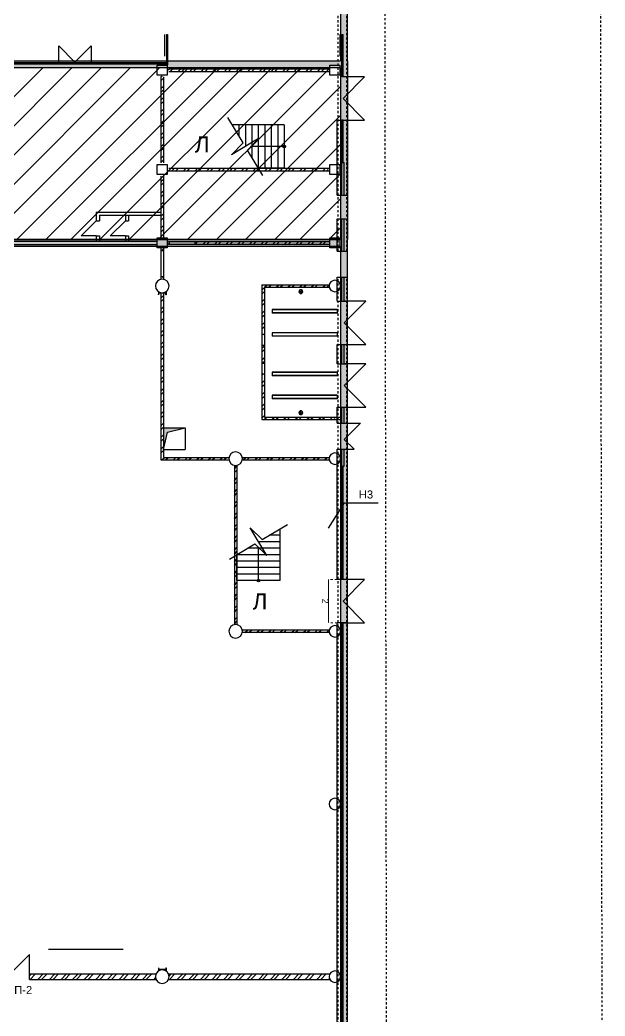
# Model space of a CAD drawing. Header units: metres. Extents: x 183920 to 188551, y 20757 to 23715.
# Drawn here: x 184492.77 to 184519.88, y 20873.54 to 20919.69 of the extents above; entities that cross this region are included whole.
import ezdxf

# ---------------------------------------------------------------- set-up
doc = ezdxf.new("R2010")
doc.units = ezdxf.units.M
for name, pattern in [('Commercial', [0]), ('Path offset', [0.022225, 0.00635, -0.003175, 0.00635, -0.003175, 0, -0.003175]), ('Property boundary', [0.00111125, 0.0003175, -0.00015875, 0.0003175, -0.00015875, 0, -0.00015875]), ('RayonDimensionSideLines', [0.02, 0, -0.02]), ('Style_10', [0]), ('Style_18', [0]), ('Style_19', [0]), ('Style_2', [0]), ('Style_22', [0]), ('Style_29', [4.7625e-07, 3.175e-07, -1.5875e-07]), ('Wall Style 01', [0])]:
    doc.linetypes.add(name, pattern=pattern)
for name, color, linetype, true_color in [('0_1', 7, 'Continuous', 0x000000), ('brick', 12, 'Continuous', 0xbd0000), ('COLON', 5, 'Continuous', 0x0000ff), ('DOORS', 8, 'Continuous', 0x414141), ('DRAW', 7, 'Continuous', 0xffffff), ('GKL', 5, 'Continuous', 0x0000ff), ('Glass', 4, 'Continuous', 0x00ffff), ('MONOLIT', 7, 'Continuous', 0x691639), ('S', 2, 'Continuous', 0xffff00), ('SENDVICH', 2, 'Continuous', 0xffff00), ('TEXT', 2, 'Continuous', 0xffff00), ('WALL', 7, 'Continuous', 0x000000), ('Walls', 7, 'Continuous', 0x68db4c), ('Zoning', 7, 'Continuous', 0x47d2e2)]:
    doc.layers.add(name, color=color, linetype=linetype, true_color=true_color)
doc.styles.add('Style_39', font='', dxfattribs={"height": 0.288})
doc.styles.add('Style_8', font='', dxfattribs={"height": 0.7417068750000001})
doc.styles.add('Style_9', font='', dxfattribs={"height": 0.3708534375})
doc.styles.get('Style_39').set_extended_font_data('arial')
doc.styles.get('Style_8').set_extended_font_data('arial')
doc.styles.get('Style_9').set_extended_font_data('arial')
doc.dimstyles.new('Style_19', dxfattribs={"dimtxt": 0.288, "dimasz": 0.002, "dimexe": 0.002, "dimexo": 0, "dimgap": 0.001, "dimtad": 0, "dimtih": 1, "dimtoh": 1, "dimdec": 0, "dimrnd": 1, "dimzin": 0, "dimdsep": 46, "dimtxsty": 'Style_39', "dimcen": 0.09, "dimadec": 0, "dimazin": 0, "dimtfac": 1, "dimtdec": 4, "dimtix": 1, "dimtofl": 0, "dimtmove": 2, "dimatfit": 3, "dimfxl": 1, "dimtolj": 1, "dimtzin": 0, "dimlwd": 5, "dimlwe": 5, "dimarcsym": 0})
pattern_1 = [(45, (-3.600000000000116, 82), (-0.2694076836320746, 0.2694076836320746), []), (45, (-3.420394800000009, 82), (-0.2694076836320746, 0.2694076836320746), [])]
pattern_2 = [(45, (-3.6, 82), (-0.2694076836320746, 0.2694076836320746), []), (45, (-3.420394800000009, 82), (-0.2694076836320746, 0.2694076836320746), [])]

# ---------------------------------------------------------------- blocks, each defined once
blk = doc.blocks.new('AC7B900E4F')
at = {"layer": 'COLON', "linetype": 'Style_19'}
for points in [[(0.2521237512146909, -0.1651563050501864), (0.2483291512146825, -0.1651563050501864)], [(0.2483291512146825, -0.1651563050501864), (0.2483291512146825, -0.3101563050501863)], [(0.2483291512146825, -0.3101563050501863), (0.2521237512146763, -0.3101563050501863)], [(0.2581009194032376, -0.1706333705937141), (0.262518494539152, -0.2211264854486217)], [(0.2581009194032376, -0.3046792395066587), (0.262518494539152, -0.254186124651751)], [(0.5801930821169226, -0.2339063050501863), (0.2764652203124424, -0.2339063050501863)], [(0.5801930821169226, -0.2414063050501863), (0.2764652203124424, -0.2414063050501863)], [(0.5985573830261274, -0.1706333705937141), (0.5941398078902129, -0.2211264854486217)], [(0.5985573830261274, -0.3046792395066587), (0.5941398078902129, -0.254186124651751)], [(0.6045345512146741, -0.1651563050501864), (0.6083291512146825, -0.1651563050501864)], [(0.6083291512146825, -0.3101563050501863), (0.6045345512146887, -0.3101563050501863)], [(0.6083291512146825, -0.1651563050501864), (0.6083291512146825, -0.3101563050501863)]]:
    blk.add_lwpolyline(points, dxfattribs=at)
for points in [[(0.2581009194032376, -0.1706333705937141, 0.3888787318536271), (0.2521237512146909, -0.1651563050501864)], [(0.2521237512146909, -0.3101563050501863, 0.3888787318536272), (0.2581009194032376, -0.3046792395066587)], [(0.262518494539152, -0.2211264854486217, 0.3888787318536272), (0.2764652203124424, -0.2339063050501863)], [(0.2764652203124424, -0.2414063050501863, 0.3888787318536272), (0.262518494539152, -0.254186124651751)], [(0.5941398078902129, -0.2211264854486217, -0.3888787318536272), (0.5801930821169226, -0.2339063050501863)], [(0.5801930821169226, -0.2414063050501863, -0.3888787318536272), (0.5941398078902129, -0.254186124651751)], [(0.5985573830261274, -0.1706333705937141, -0.3888787318536271), (0.6045345512146741, -0.1651563050501864)], [(0.6045345512146741, -0.3101563050501863, -0.3888787318536272), (0.5985573830261274, -0.3046792395066587)]]:
    blk.add_lwpolyline(points, format="xyb", dxfattribs=at)
blk = doc.blocks.new('*D113')
at = {"layer": 'Defpoints', "color": 0}
for p in [(184507.4654337187, 20893.76188569776), (184507.0696420339, 20891.76188569776), (184507.4725460349, 20891.76188569776)]:
    blk.add_point(p, dxfattribs=at)
at = {"layer": 'SENDVICH', "color": 0, "linetype": 'RayonDimensionSideLines', "lineweight": 5}
for p, q in [((184507.4654337187, 20893.76188569776), (184507.0676420339, 20893.76188569776)), ((184507.4725460349, 20891.76188569776), (184507.0676420339, 20891.76188569776))]:
    blk.add_line(p, q, dxfattribs=at)
at = {"layer": 'SENDVICH', "color": 0, "lineweight": 5}
blk.add_line((184507.0696420339, 20893.75988569776), (184507.0696420339, 20891.76388569776), dxfattribs=at)
at = {"layer": 'SENDVICH', "color": 0}
for points in [[(184507.0699753672, 20893.75988569776), (184507.0693087005, 20893.75988569776), (184507.0696420339, 20893.76188569776)], [(184507.0693087005, 20891.76388569776), (184507.0699753672, 20891.76388569776), (184507.0696420339, 20891.76188569776)]]:
    blk.add_solid(points, dxfattribs=at)
at = {"layer": 'SENDVICH', "color": 0, "insert": (184506.9246420339, 20892.76188569776), "char_height": 0.288, "attachment_point": 5, "rotation": 270, "style": 'Style_39'}
blk.add_mtext('\\A1;2 ', dxfattribs=at)
blk = doc.blocks.new('AC584E3954')
at = {"layer": 'Glass', "linetype": 'Style_19'}
for points in [[(-0.8850831972660963, -1.234254007406082), (-0.8850831972660963, -1.174254007406082)], [(0.6149168027339037, -1.234254007406082), (0.6149168027339037, -1.984254007406082), (-0.1350831972660962, -1.234254007406082), (-0.8850831972660963, -1.984254007406082), (-0.8850831972660963, -1.234254007406082)], [(0.6149168027339037, -1.234254007406082), (0.6149168027339037, -1.174254007406082)]]:
    blk.add_lwpolyline(points, dxfattribs=at)

msp = doc.modelspace()

# ---------------------------------------------------------------- hatches: boundary and pattern name
at = {"layer": 'brick', "transparency": 33554483}
msp.add_hatch(color=256, dxfattribs=at).paths.add_polyline_path([(184500.4274337187, 20900.79154259391), (184499.4274337187, 20900.79154259391), (184499.4274337187, 20899.79154259391), (184499.6058287312, 20900.5894175147), (184500.4274337187, 20900.79154259391)], flags=0)
at = {"layer": 'DRAW'}
h = msp.add_hatch(dxfattribs=at)
h.set_pattern_fill('PATTERN_0', color=256, scale=0.04, style=0, pattern_type=2)
h.set_pattern_definition(pattern_1)
edge = h.paths.add_edge_path(flags=0)
edge.add_line((184507.1093155287, 20917.42154259391), (184499.6255519087, 20917.42154259391))
edge.add_arc((184499.3674337187, 20917.361542594), 0.2649999999935949, -1.9095182324235793e-08, 13.086104738995289, ccw=False)
edge.add_arc((184499.3674337187, 20917.36154259382), 0.2649999999824341, -13.086104739272116, 1.858552423072979e-08, ccw=False)
edge.add_line((184499.6255519087, 20917.30154259391), (184507.1093155287, 20917.30154259391))
edge.add_arc((184507.3674337186, 20917.36154259382), 0.2649999999812632, 179.9999999813855, 193.0861047393011, ccw=False)
edge.add_arc((184507.3674337186, 20917.361542594), 0.2649999999942147, 166.9138952610201, 180.0000000190799, ccw=False)
edge.add_line((184507.1093155287, 20917.42154259391), (184507.1093155287, 20917.42154259391))
edge = h.paths.add_edge_path(flags=0)
edge.add_spline(control_points=[(184499.4274337187, 20913.07077551583), (184499.3877082442, 20913.07848339005), (184499.3471591931, 20913.07848339005), (184499.3074337186, 20913.07077551583)], knot_values=[0, 0, 0, 0, 1, 1, 1, 1], degree=3, periodic=0)
edge.add_line((184499.3074337186, 20913.07077551583), (184499.3074337186, 20917.10342440393))
edge.add_spline(control_points=[(184499.3074337186, 20917.10342440393), (184499.3470423332, 20917.094217316), (184499.3878251041, 20917.094217316), (184499.4274337187, 20917.10342440393)], knot_values=[0, 0, 0, 0, 1, 1, 1, 1], degree=3, periodic=0)
edge.add_line((184499.4274337187, 20917.10342440393), (184499.4274337187, 20913.07077551583))
edge = h.paths.add_edge_path(flags=0)
edge.add_spline(control_points=[(184499.6766666406, 20912.70154259391), (184499.6843745148, 20912.74126806837), (184499.6843745148, 20912.78181711945), (184499.6766666406, 20912.82154259391)], knot_values=[0, 0, 0, 0, 1, 1, 1, 1], degree=3, periodic=0)
edge.add_line((184499.6766666406, 20912.82154259391), (184503.9314337187, 20912.82154259391))
edge.add_line((184503.9314337187, 20912.82154259391), (184504.0034337186, 20912.70154259391))
edge.add_line((184504.0034337186, 20912.70154259391), (184499.6766666406, 20912.70154259391))
edge = h.paths.add_edge_path(flags=0)
edge.add_spline(control_points=[(184507.0582007967, 20912.82154259391), (184507.0504929225, 20912.78181711945), (184507.0504929225, 20912.74126806837), (184507.0582007967, 20912.70154259391)], knot_values=[0, 0, 0, 0, 1, 1, 1, 1], degree=3, periodic=0)
edge.add_line((184507.0582007967, 20912.70154259391), (184504.0034337186, 20912.70154259391))
edge.add_line((184504.0034337186, 20912.70154259391), (184503.9314337187, 20912.82154259391))
edge.add_line((184503.9314337187, 20912.82154259391), (184507.0582007967, 20912.82154259391))
h = msp.add_hatch(dxfattribs=at)
h.set_pattern_fill('PATTERN_6', color=256, scale=0.04, style=0, pattern_type=2)
h.set_pattern_definition(pattern_2)
edge = h.paths.add_edge_path(flags=0)
edge.add_arc((184499.3674337187, 20912.76154259403), 0.2650000001164697, 269.99999999536493, 283.0861047533183, ccw=False)
edge.add_line((184499.3674337186, 20912.49654259391), (184499.3674337186, 20909.62654259391))
edge.add_arc((184499.3674337186, 20909.36154259379), 0.2650000001182888, 76.91389524325291, 90.00000000120622, ccw=False)
edge.add_line((184499.4274337187, 20909.61966078389), (184499.4274337187, 20912.50342440393))
edge.add_line((184499.4274337187, 20912.50342440393), (184499.4274337187, 20912.50342440393))
edge = h.paths.add_edge_path(flags=0)
edge.add_arc((184499.3674337186, 20912.7615425939), 0.2649999999881139, 256.9138952434987, 270.00000000152556, ccw=False)
edge.add_line((184499.3074337186, 20912.50342440393), (184499.3074337186, 20909.61966078389))
edge.add_arc((184499.3674337186, 20909.36154259392), 0.2649999999900598, 90.00000000190653, 103.08610475992703, ccw=False)
edge.add_line((184499.3674337186, 20909.62654259391), (184499.3674337186, 20912.49654259391))
edge.add_line((184499.3674337186, 20912.49654259391), (184499.3674337186, 20912.49654259391))
edge = h.paths.add_edge_path(flags=0)
edge.add_line((184507.1024337187, 20909.36154259391), (184502.7674337187, 20909.36154259391))
edge.add_line((184502.7674337187, 20909.36154259391), (184502.7674337187, 20909.30154259391))
edge.add_line((184502.7674337187, 20909.30154259391), (184507.1093155287, 20909.30154259391))
edge.add_arc((184507.3674337186, 20909.36154259382), 0.2649999999791064, 179.9999999813321, 193.0861047393546, ccw=False)
edge.add_line((184507.1024337187, 20909.36154259391), (184507.1024337187, 20909.36154259391))
edge = h.paths.add_edge_path(flags=0)
edge.add_spline(control_points=[(184507.0582007967, 20909.42154259391), (184507.0543626303, 20909.40176113678), (184507.0524337187, 20909.38169296781), (184507.0524337187, 20909.36154259391)], knot_values=[0, 0, 0, 0, 1, 1, 1, 1], degree=3, periodic=0)
edge.add_line((184507.0524337187, 20909.36154259391), (184502.7674337187, 20909.36154259391))
edge.add_line((184502.7674337187, 20909.36154259391), (184502.7674337187, 20909.42154259391))
edge.add_line((184502.7674337187, 20909.42154259391), (184507.0582007967, 20909.42154259391))
edge = h.paths.add_edge_path(flags=0)
edge.add_line((184499.6824337186, 20909.36154259391), (184499.6824337186, 20909.42154259391))
edge.add_line((184499.6824337186, 20909.42154259391), (184499.6255519087, 20909.42154259391))
edge.add_spline(control_points=[(184499.6255519087, 20909.42154259391), (184499.6301286667, 20909.40185351866), (184499.6324337187, 20909.38175660883), (184499.6324337187, 20909.36154259391)], knot_values=[0, 0, 0, 0, 1, 1, 1, 1], degree=3, periodic=0)
edge.add_line((184499.6324337187, 20909.36154259391), (184499.6824337186, 20909.36154259391))
h.paths.add_polyline_path([(184500.8824337187, 20909.42154259391), (184500.8824337187, 20909.36154259391), (184502.7674337187, 20909.36154259391), (184502.7674337187, 20909.42154259391), (184500.8824337187, 20909.42154259391)], flags=0)
h.paths.add_polyline_path([(184500.8824337187, 20909.36154259391), (184500.8824337187, 20909.30154259391), (184502.7674337187, 20909.30154259391), (184502.7674337187, 20909.36154259391), (184500.8824337187, 20909.36154259391)], flags=0)
edge = h.paths.add_edge_path(flags=0)
edge.add_line((184499.6824337186, 20909.30154259391), (184499.6824337186, 20909.36154259391))
edge.add_line((184499.6824337186, 20909.36154259391), (184499.6324337187, 20909.36154259391))
edge.add_spline(control_points=[(184499.6324337187, 20909.36154259391), (184499.6324337187, 20909.34132857899), (184499.6301286667, 20909.32123166917), (184499.6255519087, 20909.30154259391)], knot_values=[0, 0, 0, 0, 1, 1, 1, 1], degree=3, periodic=0)
edge.add_line((184499.6255519087, 20909.30154259391), (184499.6824337186, 20909.30154259391))
h = msp.add_hatch(dxfattribs=at)
h.set_pattern_fill('PATTERN_6', color=256, scale=0.04, style=0, pattern_type=2)
h.set_pattern_definition(pattern_2)
h.paths.add_polyline_path([(184499.4274337187, 20909.12654259391), (184499.3674337186, 20909.12654259391), (184499.3674337186, 20909.00612171729), (184499.4274337187, 20909.00612171729), (184499.4274337187, 20909.12654259391)], flags=0)
h.paths.add_polyline_path([(184499.3674337186, 20909.12654259391), (184499.3074337186, 20909.12654259391), (184499.3074337186, 20909.00612171729), (184499.3674337186, 20909.00612171729), (184499.3674337186, 20909.12654259391)], flags=0)
edge = h.paths.add_edge_path(flags=0)
edge.add_line((184499.4274337187, 20907.80612171729), (184499.3674337186, 20907.80612171729))
edge.add_line((184499.3674337186, 20907.80612171729), (184499.3674337186, 20907.67654259391))
edge.add_arc((184499.3674337186, 20907.36154259377), 0.3150000001410166, 79.01942457293887, 90.00000000052552, ccw=False)
edge.add_line((184499.4274337187, 20907.67077551583), (184499.4274337187, 20907.80612171729))
edge.add_line((184499.4274337187, 20907.80612171729), (184499.4274337187, 20907.80612171729))
h = msp.add_hatch(dxfattribs=at)
h.set_pattern_fill('PATTERN_6', color=256, scale=0.04, style=0, pattern_type=2)
h.set_pattern_definition(pattern_2)
edge = h.paths.add_edge_path(flags=0)
edge.add_line((184499.4274337187, 20907.02298741494), (184499.3674337186, 20907.02298741494))
edge.add_line((184499.3674337186, 20907.02298741494), (184499.3674337186, 20899.36154259391))
edge.add_line((184499.3674337186, 20899.36154259391), (184502.4524337187, 20899.36154259391))
edge.add_arc((184502.7674337187, 20899.36154259405), 0.3149999999933873, 169.0194245981499, 180.0000000257577, ccw=False)
edge.add_line((184502.4582007967, 20899.42154259391), (184499.4274337187, 20899.42154259391))
edge.add_line((184499.4274337187, 20899.42154259391), (184499.4274337187, 20907.02298741494))
edge.add_line((184499.4274337187, 20907.02298741494), (184499.4274337187, 20907.02298741494))
h.paths.add_polyline_path([(184499.3674337186, 20907.02298741494), (184499.3074337186, 20907.02298741494), (184499.3074337186, 20899.36154259391), (184499.3674337186, 20899.36154259391), (184499.3674337186, 20907.02298741494)], flags=0)
edge = h.paths.add_edge_path(flags=0)
edge.add_line((184502.4524337187, 20899.36154259391), (184499.3674337186, 20899.36154259391))
edge.add_line((184499.3674337186, 20899.36154259391), (184499.3674337186, 20899.30154259391))
edge.add_line((184499.3674337186, 20899.30154259391), (184502.4582007967, 20899.30154259391))
edge.add_arc((184502.7674337186, 20899.36154259377), 0.3149999999743986, 179.9999999745719, 190.980575402182, ccw=False)
edge.add_line((184502.4524337187, 20899.36154259391), (184502.4524337187, 20899.36154259391))
edge = h.paths.add_edge_path(flags=0)
edge.add_line((184507.1093155287, 20907.42154259391), (184503.9774337187, 20907.42154259391))
edge.add_line((184503.9774337187, 20907.42154259391), (184503.9774337187, 20907.36154259391))
edge.add_line((184503.9774337187, 20907.36154259391), (184507.1024337187, 20907.36154259391))
edge.add_arc((184507.3674337186, 20907.361542594), 0.2649999999956394, 166.9138952610553, 180.0000000190444, ccw=False)
edge.add_line((184507.1093155287, 20907.42154259391), (184507.1093155287, 20907.42154259391))
edge = h.paths.add_edge_path(flags=0)
edge.add_line((184507.1024337187, 20907.36154259391), (184503.9774337187, 20907.36154259391))
edge.add_line((184503.9774337187, 20907.36154259391), (184503.9774337187, 20905.11154259391))
edge.add_line((184503.9774337187, 20905.11154259391), (184504.0974337186, 20905.11154259391))
edge.add_line((184504.0974337186, 20905.11154259391), (184504.0974337186, 20907.30154259391))
edge.add_line((184504.0974337186, 20907.30154259391), (184507.1093155287, 20907.30154259391))
edge.add_arc((184507.3674337186, 20907.36154259382), 0.2649999999798966, 179.9999999813517, 193.0861047393351, ccw=False)
edge.add_line((184507.1024337187, 20907.36154259391), (184507.1024337187, 20907.36154259391))
h.paths.add_polyline_path([(184504.0974337186, 20904.61154259391), (184503.9774337187, 20904.61154259391), (184503.9774337187, 20903.79154259391), (184504.0974337186, 20903.79154259391), (184504.0974337186, 20904.61154259391)], flags=0)
h.paths.add_polyline_path([(184504.0974337186, 20903.29154259391), (184503.9774337187, 20903.29154259391), (184503.9774337187, 20901.17154259391), (184507.3674337186, 20901.17154259391), (184507.3674337186, 20901.29154259391), (184504.0974337186, 20901.29154259391), (184504.0974337186, 20903.29154259391)], flags=0)
h = msp.add_hatch(dxfattribs=at)
h.set_pattern_fill('PATTERN_0', color=256, scale=0.04, style=0, pattern_type=2)
h.set_pattern_definition(pattern_1)
edge = h.paths.add_edge_path(flags=0)
edge.add_line((184507.1093155287, 20899.42154259391), (184503.0766666406, 20899.42154259391))
edge.add_arc((184502.7674337187, 20899.3615425939), 0.3150000000045795, 1.7212187231052667e-09, 10.980575429446503, ccw=False)
edge.add_arc((184502.7674337187, 20899.36154259392), 0.3149999999921299, 349.01942457033584, 359.9999999978347, ccw=False)
edge.add_line((184503.0766666406, 20899.30154259391), (184507.1093155287, 20899.30154259391))
edge.add_arc((184507.3674337186, 20899.36154259382), 0.2649999999816439, 179.999999981395, 193.0861047392917, ccw=False)
edge.add_arc((184507.3674337186, 20899.361542594), 0.2649999999939214, 166.9138952610128, 180.0000000190871, ccw=False)
edge.add_line((184507.1093155287, 20899.42154259391), (184507.1093155287, 20899.42154259391))
edge = h.paths.add_edge_path(flags=0)
edge.add_arc((184502.7674337187, 20899.3615425939), 0.3149999999877763, 259.01942457238783, 280.98057542761217, ccw=False)
edge.add_line((184502.7074337187, 20899.05230967199), (184502.7074337187, 20894.72554259391))
edge.add_line((184502.7074337187, 20894.72554259391), (184502.8274337187, 20894.79754259391))
edge.add_line((184502.8274337187, 20894.79754259391), (184502.8274337187, 20899.05230967199))
edge.add_line((184502.8274337187, 20899.05230967199), (184502.8274337187, 20899.05230967199))
edge = h.paths.add_edge_path(flags=0)
edge.add_line((184502.8274337187, 20894.79754259391), (184502.7074337187, 20894.72554259391))
edge.add_line((184502.7074337187, 20894.72554259391), (184502.7074337187, 20891.67077551583))
edge.add_arc((184502.7674337187, 20891.36154259392), 0.3149999999877764, 79.01942457238789, 100.98057542761222, ccw=False)
edge.add_line((184502.8274337187, 20891.67077551583), (184502.8274337187, 20894.79754259391))
edge.add_line((184502.8274337187, 20894.79754259391), (184502.8274337187, 20894.79754259391))
edge = h.paths.add_edge_path(flags=0)
edge.add_arc((184507.3674337186, 20891.361542594), 0.2649999999936095, 166.913895261005, 180.0000000190948, ccw=False)
edge.add_line((184507.1093155287, 20891.42154259391), (184503.0766666406, 20891.42154259391))
edge.add_arc((184502.7674337187, 20891.3615425939), 0.3150000000058051, 1.7425918485969305e-09, 10.980575429425016, ccw=False)
edge.add_arc((184502.7674337187, 20891.36154259392), 0.3149999999908896, 349.01942457031413, 359.99999999785643, ccw=False)
edge.add_line((184503.0766666406, 20891.30154259391), (184507.1093155287, 20891.30154259391))
edge.add_arc((184507.3674337186, 20891.36154259382), 0.2649999999818975, 179.9999999814013, 193.0861047392854, ccw=False)
edge.add_line((184507.1024337187, 20891.36154259391), (184507.1024337187, 20891.36154259391))
h = msp.add_hatch(dxfattribs=at)
h.set_pattern_fill('PATTERN_0', color=256, scale=0.04, style=0, pattern_type=2)
h.set_pattern_definition(pattern_1)
edge = h.paths.add_edge_path(flags=0)
edge.add_arc((184499.3674337186, 20875.36154259388), 0.3149999999900455, 336.620131888335, 360.0000000037748)
edge.add_arc((184499.3674337186, 20875.36154259393), 0.3149999999937535, 359.999999995703, 383.3798681115254)
edge.add_line((184499.6565703645, 20875.48654259391), (184507.1337672897, 20875.48654259391))
edge.add_arc((184507.3674337186, 20875.36154259395), 0.2649999999926821, 151.8554187011641, 180.0000000092728)
edge.add_arc((184507.3674337186, 20875.36154259386), 0.2649999999858998, 179.9999999903596, 208.1445812992035)
edge.add_line((184507.1337672897, 20875.23654259391), (184499.6565703645, 20875.23654259391))
edge.add_line((184499.6565703645, 20875.23654259391), (184499.6565703645, 20875.23654259391))
edge.add_line((184499.6565703645, 20875.23654259391), (184499.6565703645, 20875.23654259391))
edge = h.paths.add_edge_path(flags=0)
edge.add_line((184493.2224337186, 20875.23654259391), (184493.2224337186, 20875.48654259391))
edge.add_line((184493.2224337186, 20875.48654259391), (184499.0782970727, 20875.48654259391))
edge.add_arc((184499.3674337187, 20875.361542594), 0.3149999999879927, 156.620131901598, 180.0000000174204)
edge.add_arc((184499.3674337187, 20875.36154259388), 0.3149999999988371, 179.9999999958944, 203.379868111334)
edge.add_line((184499.0782970728, 20875.23654259391), (184493.2224337186, 20875.23654259391))
edge.add_line((184493.2224337186, 20875.23654259391), (184493.2224337186, 20875.23654259391))
edge.add_line((184493.2224337186, 20875.23654259391), (184493.2224337186, 20875.23654259391))
at = {"layer": 'Walls', "transparency": 33554483}
for points in [[(184507.6169433317, 20996.79627147253), (184507.6298937458, 20917.7888096434), (184507.6299429199, 20917.4888096434), (184507.6312505041, 20909.51154264082), (184507.6312996783, 20909.21154264082), (184507.6473846728, 20811.08073512558), (184507.9431705321, 20811.08071590856), (184507.943151095, 20810.78154189193), (184507.9474337187, 20810.78154259391), (184507.9312996823, 20909.21154264082), (184507.9298941033, 20917.78665264083), (184507.9169525904, 20996.73981044052), (184507.6169433317, 20996.79627147253)], [(184482.3934401631, 20917.48880992603), (184482.3934401663, 20917.78001713269), (184482.3934401664, 20917.78880992603), (184507.6298937458, 20917.7888096434), (184507.6299429199, 20917.4888096434), (184482.6520809591, 20917.48880992314), (184482.3934401631, 20917.48880992603)], [(184507.9298941033, 20917.78665264083), (184507.9312505081, 20909.51154264082), (184507.9524338303, 20909.51154264082), (184507.9524338303, 20917.78665264083), (184507.9298941033, 20917.78665264083)]]:
    msp.add_hatch(color=256, dxfattribs=at).paths.add_polyline_path(points, flags=0)
h = msp.add_hatch(color=256, dxfattribs=at)
edge = h.paths.add_edge_path(flags=0)
edge.add_line((184475.0524188303, 20909.21154264082), (184475.0524188303, 20909.34995705187))
edge.add_line((184475.0524188303, 20909.34995705187), (184475.3373108155, 20909.37432711921))
edge.add_arc((184482.7884448038, 20910.01170776321), 7.478345525386972, 183.834906862708, 184.8892605437376, ccw=False)
edge.add_line((184475.3268439938, 20909.51154264082), (184507.6312505041, 20909.51154264082))
edge.add_line((184507.6312505041, 20909.51154264082), (184507.6312996783, 20909.21154264082))
edge.add_line((184507.6312996783, 20909.21154264082), (184475.0524188303, 20909.21154264082))
edge.add_line((184475.0524188303, 20909.21154264082), (184475.0524188303, 20909.21154264082))
h.paths.add_polyline_path([(184507.9312505081, 20909.51154264082), (184507.9312996823, 20909.21154264082), (184507.9524338303, 20909.21154264082), (184507.9524338303, 20909.51154264082), (184507.9312505081, 20909.51154264082)], flags=0)
at = {"layer": 'Zoning'}
h = msp.add_hatch(dxfattribs=at)
h.set_pattern_fill('PATTERN_2', color=256, scale=15, style=0, pattern_type=2)
h.set_pattern_definition([(45, (0, 0), (-5.303300858899106, 5.303300858899107), []), (45, (1.35, 0), (-5.303300858899106, 5.303300858899107), []), (45, (2.7, 0), (-5.303300858899106, 5.303300858899107), []), (45, (4.050000000000001, 0), (-5.303300858899106, 5.303300858899107), []), (45, (5.399999999999999, 0), (-5.303300858899106, 5.303300858899107), []), (45, (6.75, 0), (-5.303300858899106, 5.303300858899107), []), (45, (8.100000000000001, 0), (-5.303300858899106, 5.303300858899107), []), (45, (9.45, 0), (-5.303300858899106, 5.303300858899107), [])])
edge = h.paths.add_edge_path(flags=0)
edge.add_line((184482.6520809591, 20917.48880992314), (184507.6299429199, 20917.4888096434))
edge.add_line((184507.6299429199, 20917.4888096434), (184507.6312505041, 20909.51154264082))
edge.add_line((184507.6312505041, 20909.51154264082), (184475.3268439938, 20909.51154264082))
edge.add_arc((184482.7884448043, 20910.0117077634), 7.478345525945691, 91.04481744206709, 183.8349068639046, ccw=False)
edge.add_line((184482.6520809591, 20917.48880992314), (184482.6520809591, 20917.48880992314))

# ---------------------------------------------------------------- linework, layer by layer
at = {"layer": '0_1', "linetype": 'Style_19'}
for points in [[(184505.0174337187, 20912.82154259391), (184503.8174337187, 20912.82154259391)], [(184502.8274337187, 20893.71154259391), (184502.8274337187, 20894.91154259391)]]:
    msp.add_lwpolyline(points, dxfattribs=at)
at = {"layer": 'brick', "linetype": 'Style_19'}
for points in [[(184499.6766666406, 20917.42154259391), (184507.1213184399, 20917.42154259391)], [(184499.3074337186, 20917.05230967199), (184499.3074337186, 20913.07077551583)], [(184499.4274337187, 20917.05230967199), (184499.4274337187, 20913.07077551583)], [(184499.6766666406, 20917.30154259391), (184507.1213184399, 20917.30154259391)], [(184499.6766666406, 20912.82154259391), (184507.1324337187, 20912.82154259391)], [(184499.3074337186, 20912.45230967199), (184499.3074337186, 20909.59654259391)], [(184499.4274337187, 20912.45230967199), (184499.4274337187, 20909.59654259391)], [(184499.6766666406, 20912.70154259391), (184507.1324337187, 20912.70154259391)], [(184499.3074337186, 20909.12654259391), (184499.3074337186, 20907.67077551583)], [(184499.4274337187, 20909.12654259391), (184499.4274337187, 20907.67077551583)], [(184499.6024337187, 20909.42154259391), (184507.1324337187, 20909.42154259391)], [(184499.6024337187, 20909.30154259391), (184507.1324337187, 20909.30154259391)], [(184499.6824337186, 20909.42154259391), (184499.6824337186, 20909.30154259391)], [(184500.8824337187, 20909.42154259391), (184500.8824337187, 20909.30154259391)], [(184499.3074337186, 20909.00612171729), (184499.4274337187, 20909.00612171729)], [(184499.3074337186, 20907.80612171729), (184499.4274337187, 20907.80612171729)], [(184503.9774337187, 20907.42154259391), (184507.1093155287, 20907.42154259391)], [(184503.9774337187, 20907.42154259391), (184503.9774337187, 20901.17154259391)], [(184504.0974337186, 20907.30154259391), (184504.0974337186, 20901.29154259391)], [(184504.0974337186, 20907.30154259391), (184507.1093155287, 20907.30154259391)], [(184499.3074337186, 20907.05230967199), (184499.3074337186, 20899.30154259391)], [(184499.4274337187, 20907.05230967199), (184499.4274337187, 20899.42154259391)], [(184505.6994337187, 20907.10154259391), (184505.8754337186, 20907.10154259391)], [(184505.7874337187, 20907.18954259391), (184505.7874337187, 20907.01354259391)], [(184504.0974337186, 20905.11154259391), (184503.9774337187, 20905.11154259391)], [(184504.0974337186, 20904.61154259391), (184503.9774337187, 20904.61154259391)], [(184503.9774337187, 20903.79154259391), (184504.0974337186, 20903.79154259391)], [(184503.9774337187, 20903.29154259391), (184504.0974337186, 20903.29154259391)], [(184504.0974337186, 20901.29154259391), (184507.6824337186, 20901.29154259391)], [(184505.6994337187, 20901.49154259391), (184505.8754337186, 20901.49154259391)], [(184505.7874337187, 20901.40354259391), (184505.7874337187, 20901.57954259391)], [(184499.4274337187, 20900.79154259391), (184500.4274337187, 20900.79154259391)], [(184499.6058287312, 20900.5894175147), (184500.4274337187, 20900.79154259391)], [(184500.4274337187, 20900.79154259391), (184500.4274337187, 20899.79154259391)], [(184503.9774337187, 20901.17154259391), (184507.6824337186, 20901.17154259391)], [(184499.4274337187, 20899.79154259391), (184499.6058287312, 20900.5894175147)], [(184499.4274337187, 20899.79154259391), (184500.4274337187, 20899.79154259391)], [(184499.4274337187, 20899.42154259391), (184502.4582007967, 20899.42154259391)], [(184503.0766666406, 20899.42154259391), (184507.1174337186, 20899.42154259391)], [(184499.3074337186, 20899.30154259391), (184502.4582007967, 20899.30154259391)], [(184502.7074337187, 20899.05230967199), (184502.7074337187, 20891.67077551583)], [(184502.8274337187, 20899.05230967199), (184502.8274337187, 20891.67077551583)], [(184503.0766666406, 20899.30154259391), (184507.1174337186, 20899.30154259391)], [(184507.1174337186, 20891.42154259391), (184503.0766666406, 20891.42154259391)], [(184507.1174337186, 20891.30154259391), (184503.0766666406, 20891.30154259391)], [(184493.2224337186, 20875.23654259391), (184493.2224337186, 20875.48654259391)], [(184493.2224337186, 20875.48654259391), (184499.0782970728, 20875.48654259391)], [(184499.6565703646, 20875.48654259391), (184507.1337672897, 20875.48654259391)], [(184493.2224337186, 20875.23654259391), (184499.0782970728, 20875.23654259391)], [(184499.6565703646, 20875.23654259391), (184507.1337672897, 20875.23654259391)], [(184507.6011001476, 20875.23654259391), (184507.6324337187, 20875.23654259391)]]:
    msp.add_lwpolyline(points, dxfattribs=at)
for points in [[(184505.8754337186, 20907.10154259391, 1), (184505.6994337187, 20907.10154259391, 1), (184505.8754337186, 20907.10154259391)], [(184505.8754337186, 20901.49154259391, 1), (184505.6994337187, 20901.49154259391, 1), (184505.8754337186, 20901.49154259391)]]:
    msp.add_lwpolyline(points, format="xyb", close=True, dxfattribs=at)
at = {"layer": 'COLON', "linetype": 'Style_2'}
for points in [[(184499.1324337187, 20917.59654259391), (184499.6024337187, 20917.59654259391), (184499.6024337187, 20917.12654259391), (184499.1324337187, 20917.12654259391), (184499.1324337187, 20917.59654259391)], [(184507.1324337187, 20917.59654259391), (184507.6024337187, 20917.59654259391), (184507.6024337187, 20917.12654259391), (184507.1324337187, 20917.12654259391), (184507.1324337187, 20917.59654259391)], [(184499.1324337187, 20912.99654259391), (184499.6024337187, 20912.99654259391), (184499.6024337187, 20912.52654259391), (184499.1324337187, 20912.52654259391), (184499.1324337187, 20912.99654259391)], [(184507.1324337187, 20912.99654259391), (184507.6024337187, 20912.99654259391), (184507.6024337187, 20912.52654259391), (184507.1324337187, 20912.52654259391), (184507.1324337187, 20912.99654259391)], [(184499.1324337187, 20909.59654259391), (184499.6024337187, 20909.59654259391), (184499.6024337187, 20909.12654259391), (184499.1324337187, 20909.12654259391), (184499.1324337187, 20909.59654259391)], [(184507.1324337187, 20909.59654259391), (184507.6024337187, 20909.59654259391), (184507.6024337187, 20909.12654259391), (184507.1324337187, 20909.12654259391), (184507.1324337187, 20909.59654259391)]]:
    msp.add_lwpolyline(points, close=True, dxfattribs=at)
at = {"layer": 'COLON', "linetype": 'Style_18'}
for points in [[(184499.0524337187, 20907.36154259391, 0.9999999999999999), (184499.6824337186, 20907.36154259391, 0.9999999999999999), (184499.0524337187, 20907.36154259391)], [(184499.0524337187, 20875.36154259391, 0.9999999999999999), (184499.6824337186, 20875.36154259391, 0.9999999999999999), (184499.0524337187, 20875.36154259391)]]:
    msp.add_lwpolyline(points, format="xyb", close=True, dxfattribs=at)
at = {"layer": 'COLON', "linetype": 'Style_19'}
for points in [[(184507.1024337187, 20907.36154259391, 0.9999999999999999), (184507.6324337187, 20907.36154259391, 0.9999999999999999), (184507.1024337187, 20907.36154259391)], [(184507.1024337187, 20899.36154259391, 0.9999999999999999), (184507.6324337187, 20899.36154259391, 0.9999999999999999), (184507.1024337187, 20899.36154259391)], [(184507.1024337187, 20891.36154259391, 0.9999999999999999), (184507.6324337187, 20891.36154259391, 0.9999999999999999), (184507.1024337187, 20891.36154259391)], [(184507.1024337187, 20883.36154259391, 0.9999999999999999), (184507.6324337187, 20883.36154259391, 0.9999999999999999), (184507.1024337187, 20883.36154259391)], [(184507.1024337187, 20875.36154259391, 0.9999999999999999), (184507.6324337187, 20875.36154259391, 0.9999999999999999), (184507.1024337187, 20875.36154259391)]]:
    msp.add_lwpolyline(points, format="xyb", close=True, dxfattribs=at)
at = {"layer": 'COLON', "linetype": 'Style_10'}
for points in [[(184502.4524337187, 20899.36154259391, 0.9999999999999999), (184503.0824337187, 20899.36154259391, 0.9999999999999999), (184502.4524337187, 20899.36154259391)], [(184502.4524337187, 20891.36154259391, 0.9999999999999999), (184503.0824337187, 20891.36154259391, 0.9999999999999999), (184502.4524337187, 20891.36154259391)]]:
    msp.add_lwpolyline(points, format="xyb", close=True, dxfattribs=at)
at = {"layer": 'DOORS', "linetype": 'Style_19'}
for points in [[(184496.3074337186, 20909.68654259391), (184495.6074337187, 20909.68654259391), (184496.3074337186, 20910.38654259391)], [(184497.6574337186, 20909.68654259391), (184496.9574337187, 20909.68654259391), (184497.6574337186, 20910.38654259391)], [(184507.8024337187, 20904.65154259391), (184508.8024337187, 20904.65154259391), (184507.8024337187, 20905.65154259391), (184508.8024337187, 20906.65154259391), (184507.8024337187, 20906.65154259391)], [(184507.8024337187, 20901.75154259391), (184508.8024337187, 20901.75154259391), (184507.8024337187, 20902.75154259391), (184508.8024337187, 20903.75154259391), (184507.8024337187, 20903.75154259391)], [(184507.8024337187, 20901.00154259391), (184508.5524337187, 20901.00154259391), (184507.8024337187, 20900.25154259391)], [(184507.8024337187, 20899.80154259391), (184508.2524337186, 20899.80154259391), (184507.8024337187, 20900.25154259391)], [(184493.2224337186, 20875.48654259391), (184493.2224337186, 20876.38654259391), (184492.3224337187, 20875.48654259391)]]:
    msp.add_lwpolyline(points, dxfattribs=at)
at = {"layer": 'GKL', "linetype": 'Style_19'}
for points in [[(184496.3074337186, 20910.78654259391), (184496.3074337186, 20910.38654259391)], [(184496.3074337186, 20910.78654259391), (184499.3074337186, 20910.78654259391)], [(184496.4574337187, 20910.63654259391), (184499.3074337186, 20910.63654259391)], [(184496.4574337187, 20910.63654259391), (184496.4574337187, 20910.38654259391)], [(184497.6574337186, 20910.63654259391), (184497.6574337186, 20910.38654259391)], [(184497.8074337186, 20910.63654259391), (184497.8074337186, 20910.38654259391)], [(184496.3074337186, 20910.38654259391), (184496.4574337187, 20910.38654259391)], [(184497.6574337186, 20910.38654259391), (184497.8074337186, 20910.38654259391)], [(184496.3074337186, 20909.68654259391), (184496.4574337187, 20909.68654259391)], [(184496.3074337186, 20909.68654259391), (184496.3074337186, 20909.43654259391)], [(184496.4574337187, 20909.68654259391), (184496.4574337187, 20909.43654259391)], [(184497.6574337186, 20909.68654259391), (184497.8074337186, 20909.68654259391)], [(184497.6574337186, 20909.68654259391), (184497.6574337186, 20909.43654259391)], [(184497.8074337186, 20909.68654259391), (184497.8074337186, 20909.43654259391)], [(184491.6215990192, 20909.43654259391), (184499.1324337187, 20909.43654259391)], [(184491.6215990192, 20909.28654259391), (184499.1324337187, 20909.28654259391)]]:
    msp.add_lwpolyline(points, dxfattribs=at)
at = {"layer": 'Glass', "linetype": 'Style_19'}
for points in [[(184499.475427603, 20919.01654259391), (184499.475427603, 20918.01654259391)], [(184499.5573375361, 20919.01654259391), (184499.5573184399, 20917.61154319537)], [(184499.5573375361, 20919.01654259391), (184499.6173375361, 20919.01654259391)], [(184499.6173375361, 20919.01654259391), (184499.6173184399, 20917.61154259391)], [(184507.6005037371, 20919.01654259391), (184507.6005037371, 20918.01654259391)], [(184507.6824337186, 20917.04654259391), (184507.6824337186, 20919.01654259391)], [(184507.6824337186, 20919.01654259391), (184507.7424337186, 20919.01654259391)], [(184507.7424337186, 20917.04654259391), (184507.7424337186, 20919.01654259391)], [(184483.3674337186, 20917.72154259391), (184499.5573192554, 20917.72154259391)], [(184483.3674337186, 20917.66154259391), (184499.5573184399, 20917.66154259391)], [(184507.7424337186, 20917.04654259391), (184507.6824337186, 20917.04654259391)], [(184507.7424337186, 20915.04654259391), (184508.7424337186, 20915.04654259391), (184507.7424337186, 20916.04654259391), (184508.7424337186, 20917.04654259391), (184507.7424337186, 20917.04654259391)], [(184507.7424337186, 20915.04654259391), (184507.6824337186, 20915.04654259391)], [(184507.6824337186, 20913.07654259391), (184507.6824337186, 20915.04654259391)], [(184507.7424337186, 20913.07654259391), (184507.7424337186, 20915.04654259391)], [(184507.6824337186, 20893.76188569776), (184507.6824337186, 20899.01654259391)], [(184507.7424337186, 20893.76188569776), (184507.7424337186, 20899.01654259391)], [(184507.7424337186, 20893.76188569776), (184507.6824337186, 20893.76188569776)], [(184507.7424337186, 20891.76188569776), (184508.7424337186, 20891.76188569775), (184507.7424337186, 20892.76188569776), (184508.7424337186, 20893.76188569775), (184507.7424337186, 20893.76188569776)], [(184507.7424337186, 20891.76188569776), (184507.6824337186, 20891.76188569776)], [(184507.6824337186, 20829.26154259391), (184507.6824337186, 20891.76188569776)], [(184507.7424337186, 20829.26154259391), (184507.7424337186, 20891.76188569776)]]:
    msp.add_lwpolyline(points, dxfattribs=at)
at = {"layer": 'MONOLIT', "linetype": 'Style_29'}
for points in [[(184507.5169525904, 20908.97654259391), (184507.5169525904, 20996.82197207412)], [(184507.9169525904, 20908.97654259391), (184507.9169525904, 20996.73981043439)], [(184507.5169525904, 20810.78154259391), (184507.5169525904, 20907.77654259391)], [(184507.9169525904, 20810.78154259391), (184507.9169525904, 20907.77654259391)]]:
    msp.add_lwpolyline(points, dxfattribs=at)
at = {"layer": 'MONOLIT', "linetype": 'Style_19'}
for points in [[(184507.4674337186, 20911.57654259391), (184507.4674337186, 20915.04654259391)], [(184507.4674337186, 20915.04654259391), (184507.9474337187, 20915.04654259391)], [(184507.9474337187, 20911.57654259391), (184507.9474337187, 20915.04654259391)], [(184507.4674337186, 20911.57654259391), (184507.9474337187, 20911.57654259391)], [(184507.4674337186, 20908.97654259391), (184507.4674337186, 20910.47654259391)], [(184507.4674337186, 20910.47654259391), (184507.9474337187, 20910.47654259391)], [(184507.9474337187, 20908.97654259391), (184507.9474337187, 20910.47654259391)], [(184507.4674337186, 20908.97654259391), (184507.9474337187, 20908.97654259391)], [(184507.4674337186, 20906.65154259391), (184507.4674337186, 20907.77654259391)], [(184507.4674337186, 20907.77654259391), (184507.9474337187, 20907.77654259391)], [(184507.9474337187, 20906.65154259391), (184507.9474337187, 20907.77654259391)], [(184507.4674337186, 20906.65154259391), (184507.9474337187, 20906.65154259391)], [(184504.4674337186, 20906.26654259391), (184504.4674337186, 20906.10654259391)], [(184507.4674337186, 20906.26654259391), (184504.4674337186, 20906.26654259391)], [(184507.4674337186, 20906.26044401247), (184504.4674337186, 20906.26044401247)], [(184507.4674337186, 20906.11264117536), (184504.4674337186, 20906.11264117536)], [(184507.4674337186, 20906.10654259391), (184504.4674337186, 20906.10654259391)], [(184507.4674337186, 20906.26654259391), (184507.4674337186, 20906.10654259391)], [(184504.4674337186, 20905.19654259391), (184504.4674337186, 20905.03654259391)], [(184507.4674337186, 20905.19654259391), (184504.4674337186, 20905.19654259391)], [(184507.4674337186, 20905.19044401247), (184504.4674337186, 20905.19044401247)], [(184507.4674337186, 20905.04264117535), (184504.4674337186, 20905.04264117535)], [(184507.4674337186, 20905.03654259391), (184504.4674337186, 20905.03654259391)], [(184507.4674337186, 20905.19654259391), (184507.4674337186, 20905.03654259391)], [(184507.4674337186, 20904.65154259391), (184507.9474337187, 20904.65154259391)], [(184507.4674337186, 20903.75154259391), (184507.4674337186, 20904.65154259391)], [(184507.9474337187, 20903.75154259391), (184507.9474337187, 20904.65154259391)], [(184507.4674337186, 20903.75154259391), (184507.9474337187, 20903.75154259391)], [(184507.4674337186, 20903.36654259391), (184504.4674337186, 20903.36654259391)], [(184504.4674337186, 20903.36654259391), (184504.4674337186, 20903.20654259391)], [(184507.4674337186, 20903.36044401247), (184504.4674337186, 20903.36044401247)], [(184507.4674337186, 20903.21264117536), (184504.4674337186, 20903.21264117536)], [(184507.4674337186, 20903.20654259391), (184504.4674337186, 20903.20654259391)], [(184507.4674337186, 20903.36654259391), (184507.4674337186, 20903.20654259391)], [(184504.4674337186, 20902.29654259391), (184504.4674337186, 20902.13654259391)], [(184507.4674337186, 20902.29654259391), (184504.4674337186, 20902.29654259391)], [(184507.4674337186, 20902.29044401247), (184504.4674337186, 20902.29044401247)], [(184507.4674337186, 20902.14264117536), (184504.4674337186, 20902.14264117536)], [(184507.4674337186, 20902.13654259391), (184504.4674337186, 20902.13654259391)], [(184507.4674337186, 20902.29654259391), (184507.4674337186, 20902.13654259391)], [(184507.4674337186, 20901.00154259391), (184507.4674337186, 20901.75154259391)], [(184507.4674337186, 20901.75154259391), (184507.9474337187, 20901.75154259391)], [(184507.9474337187, 20901.00154259391), (184507.9474337187, 20901.75154259391)], [(184507.4674337186, 20901.00154259391), (184507.9474337187, 20901.00154259391)], [(184507.4674337186, 20899.80154259391), (184507.9474337187, 20899.80154259391)], [(184507.4674337186, 20893.76188569776), (184507.4674337186, 20899.80154259391)], [(184507.9474337187, 20893.76188569776), (184507.9474337187, 20899.80154259391)], [(184507.9474337187, 20893.76188569776), (184507.4674337186, 20893.76188569776)], [(184507.9474337187, 20891.76188569776), (184507.4674337186, 20891.76188569776)], [(184507.4674337186, 20829.26154259391), (184507.4674337186, 20891.76188569776)], [(184507.9474337187, 20829.26154259391), (184507.9474337187, 20891.76188569776)]]:
    msp.add_lwpolyline(points, dxfattribs=at)
at = {"layer": 'S', "linetype": 'Style_19'}
msp.add_lwpolyline([(184494.0951347262, 20876.63899242584), (184497.5488486608, 20876.63899242584)], dxfattribs=at)
at = {"layer": 'SENDVICH', "linetype": 'Style_19'}
for points in [[(184507.6824337186, 20913.07654259391), (184507.8024337187, 20913.07654259391)], [(184507.6824337186, 20911.57654259391), (184507.6824337186, 20913.07654259391)], [(184507.8024337187, 20911.57654259391), (184507.8024337187, 20913.07654259391)], [(184507.6824337186, 20908.97654259391), (184507.6824337186, 20910.47654259391)], [(184507.8024337187, 20908.97654259391), (184507.8024337187, 20910.47654259391)], [(184507.6824337186, 20908.97654259391), (184507.8024337187, 20908.97654259391)], [(184507.6824337186, 20906.65154259391), (184507.6824337186, 20907.77654259391)], [(184507.6824337186, 20907.77654259391), (184507.8024337187, 20907.77654259391)], [(184507.8024337187, 20906.65154259391), (184507.8024337187, 20907.77654259391)], [(184507.6824337186, 20906.65154259391), (184507.8024337187, 20906.65154259391)], [(184507.6824337186, 20903.75154259391), (184507.6824337186, 20904.65154259391)], [(184507.6824337186, 20904.65154259391), (184507.8024337187, 20904.65154259391)], [(184507.8024337187, 20903.75154259391), (184507.8024337187, 20904.65154259391)], [(184507.6824337186, 20903.75154259391), (184507.8024337187, 20903.75154259391)], [(184507.6824337186, 20901.75154259391), (184507.8024337187, 20901.75154259391)], [(184507.6824337186, 20901.00154259391), (184507.6824337186, 20901.75154259391)], [(184507.8024337187, 20901.00154259391), (184507.8024337187, 20901.75154259391)], [(184507.6824337186, 20901.00154259391), (184507.8024337187, 20901.00154259391)], [(184507.6824337186, 20899.80154259391), (184507.8024337187, 20899.80154259391)], [(184507.6824337186, 20899.01654259391), (184507.6824337186, 20899.80154259391)], [(184507.8024337187, 20899.01654259391), (184507.8024337187, 20899.80154259391)], [(184507.6824337186, 20899.01654259391), (184507.8024337187, 20899.01654259391)]]:
    msp.add_lwpolyline(points, dxfattribs=at)
at = {"layer": 'TEXT', "linetype": 'Style_22'}
msp.add_lwpolyline([(184507.06637468, 20896.13818086805), (184507.8039347254, 20897.31135845333), (184509.3639347254, 20897.31135845333)], dxfattribs=at)
at = {"layer": 'WALL', "linetype": 'Style_19'}
for points in [[(184504.0232320208, 20912.47854542363), (184503.3203328697, 20913.65004400877), (184503.8574751518, 20914.20556745382), (184502.5773922855, 20913.437517734), (184503.1145345676, 20913.99304117906), (184502.4116354165, 20915.1645397642)], [(184505.0174337187, 20914.82154259391), (184502.6174337186, 20914.82154259391)], [(184502.9174337187, 20914.82154259391), (184502.9174337187, 20914.32154259391)], [(184503.2174337186, 20914.82154259391), (184503.2174337186, 20913.82154259391)], [(184503.5174337187, 20914.82154259391), (184503.5174337187, 20913.32154259391)], [(184503.8174337187, 20914.82154259391), (184503.8174337187, 20912.82154259391)], [(184504.1174337186, 20914.82154259391), (184504.1174337186, 20912.82154259391)], [(184504.4174337187, 20914.82154259391), (184504.4174337187, 20912.82154259391)], [(184504.7174337186, 20914.82154259391), (184504.7174337186, 20912.82154259391)], [(184505.0174337187, 20914.82154259391), (184505.0174337187, 20912.82154259391)], [(184505.0174337187, 20913.82154259391), (184504.4583071292, 20913.82154259391), (184503.4583071292, 20913.82154259391)], [(184502.4844365484, 20894.70574429174), (184503.6559351335, 20895.40864344283), (184504.2114585786, 20894.87150116073), (184503.4434088588, 20896.15158402709), (184503.9989323038, 20895.614441745), (184505.1704308889, 20896.31734089609)], [(184504.8274337187, 20895.81154259391), (184504.3274337187, 20895.81154259391)], [(184504.8274337187, 20893.71154259391), (184504.8274337187, 20896.11154259391)], [(184504.8274337187, 20895.21154259391), (184503.3274337187, 20895.21154259391)], [(184504.8274337187, 20895.51154259391), (184503.8274337187, 20895.51154259391)], [(184503.8274337187, 20893.71154259391), (184503.8274337187, 20894.27066918334), (184503.8274337187, 20895.27066918334)], [(184504.8274337187, 20894.91154259391), (184502.8274337187, 20894.91154259391)], [(184504.8274337187, 20894.61154259391), (184502.8274337187, 20894.61154259391)], [(184504.8274337187, 20894.31154259391), (184502.8274337187, 20894.31154259391)], [(184504.8274337187, 20894.01154259391), (184502.8274337187, 20894.01154259391)], [(184504.8274337187, 20893.71154259391), (184502.8274337187, 20893.71154259391)]]:
    msp.add_lwpolyline(points, dxfattribs=at)
for points in [[(184505.0774337187, 20913.82154259391, -1), (184504.9574337187, 20913.82154259391, -1), (184505.0774337187, 20913.82154259391)], [(184503.8274337187, 20893.65154259391, -1), (184503.8274337187, 20893.77154259391, -1), (184503.8274337187, 20893.65154259391)]]:
    msp.add_lwpolyline(points, format="xyb", close=True, dxfattribs=at)
at = {"layer": 'Walls', "linetype": 'Wall Style 01'}
for points in [[(184507.6169433317, 20996.79627147253), (184507.6298937458, 20917.7888096434)], [(184507.9169525904, 20996.73981044052), (184507.9298941033, 20917.78665264083)], [(184482.3934401663, 20917.78001713269), (184482.3934401664, 20917.78880992603), (184507.6298937458, 20917.7888096434)], [(184482.6520809591, 20917.48880992314), (184507.6299429199, 20917.4888096434)], [(184507.6299429199, 20917.4888096434), (184507.6312505041, 20909.51154264082)], [(184507.9298941033, 20917.78665264083), (184507.9524338303, 20917.78665264083), (184507.9524338303, 20909.51154264082)], [(184475.3268439938, 20909.51154264082), (184507.6312505041, 20909.51154264082)], [(184507.9312996823, 20909.21154264082), (184507.9524338303, 20909.21154264082), (184507.9524338303, 20909.51154264082)], [(184475.0524188303, 20909.34995705187), (184475.0524188303, 20909.21154264082), (184507.6312996783, 20909.21154264082)], [(184507.6312996783, 20909.21154264082), (184507.6473846728, 20811.08073512558)], [(184507.9312996823, 20909.21154264082), (184507.9474337187, 20810.78154259391), (184507.943151095, 20810.78154189193)]]:
    msp.add_lwpolyline(points, dxfattribs=at)
at = {"layer": 'Zoning', "linetype": 'Property boundary'}
msp.add_lwpolyline([(184519.884760662, 20777.95802801479), (184519.5419156701, 21019.11061999849), (184334.7705200097, 21051.19555882601), (184225.3296017053, 21051.19555881075), (184225.3293673303, 20803.84095248751), (184519.8847606621, 20777.95802801479)], close=True, dxfattribs=at)
msp.add_lwpolyline([(184519.884760662, 20777.95802801479), (184519.5419156701, 21019.11061999849), (184334.7705200097, 21051.19555882601), (184225.3296017053, 21051.19555881075), (184225.3293673303, 20803.84095248751), (184519.8847606621, 20777.95802801479)], close=True, dxfattribs=at)
at = {"layer": 'Zoning', "linetype": 'Path offset'}
msp.add_lwpolyline([(184509.8871510413, 20788.87506204954), (184509.5545236203, 21010.69525130818), (184333.908734791, 21041.19555882676), (184235.3295923039, 21041.19555882386), (184235.3293761996, 20813.00077257849), (184509.8871510413, 20788.87506204954)], close=True, dxfattribs=at)
at = {"layer": 'Zoning', "linetype": 'Commercial'}
msp.add_lwpolyline([(184482.6520809591, 20917.48880992314), (184507.6299429199, 20917.4888096434), (184507.6312505041, 20909.51154264082), (184475.3268439938, 20909.51154264082, -0.4285493616684514), (184482.6520809591, 20917.48880992314)], format="xyb", close=True, dxfattribs=at)

# ---------------------------------------------------------------- block references
at = {"layer": 'COLON'}
for p in [(184498.939091254, 20907.26439371999), (184498.939091254, 20875.93400407794)]:
    msp.add_blockref('AC7B900E4F', p, dxfattribs=at)
at = {"layer": 'Glass', "rotation": 180}
msp.add_blockref('AC584E3954', (184495.1872230112, 20916.5022885865), dxfattribs=at)

# ---------------------------------------------------------------- texts
at = {"layer": 'TEXT'}
for s, insert, char_height, width, attachment_point, style in [('Л', (184501.2096433082, 20913.53915021653), 0.7417068750000001, 0.629993689064504, 8, 'Style_8'), (' Н3', (184508.7337408646, 20897.51135845332), 0.3708534375, 0.8399915854193386, 8, 'Style_9'), ('Л', (184503.8965379834, 20892.36653527552), 0.7417068750000001, 0.629993689064504, 8, 'Style_8'), ('ДП-2', (184492.1576030347, 20874.4491738853), 0.3708534375, 1.994980015370881, 7, 'Style_9')]:
    msp.add_mtext(s, dxfattribs=dict(at, insert=insert, char_height=char_height, width=width, attachment_point=attachment_point, style=style))

# ---------------------------------------------------------------- dimensions: what is measured, and where the dimension line sits
at = {"layer": 'SENDVICH'}
dim = msp.add_linear_dim(base=(184507.0696420339, 20891.76188569776), p1=(184507.4654337187, 20893.76188569776), p2=(184507.4725460349, 20891.76188569776), angle=270, dimstyle='Style_19', override={"dimpost": ' '}, dxfattribs=at)
dim.commit()
dim.dimension.update_dxf_attribs({"geometry": '*D113', "text_midpoint": (184506.9246420339, 20892.76188569776), "dimtype": 160, "text_rotation": -90})

doc.saveas('drawing.dxf')
